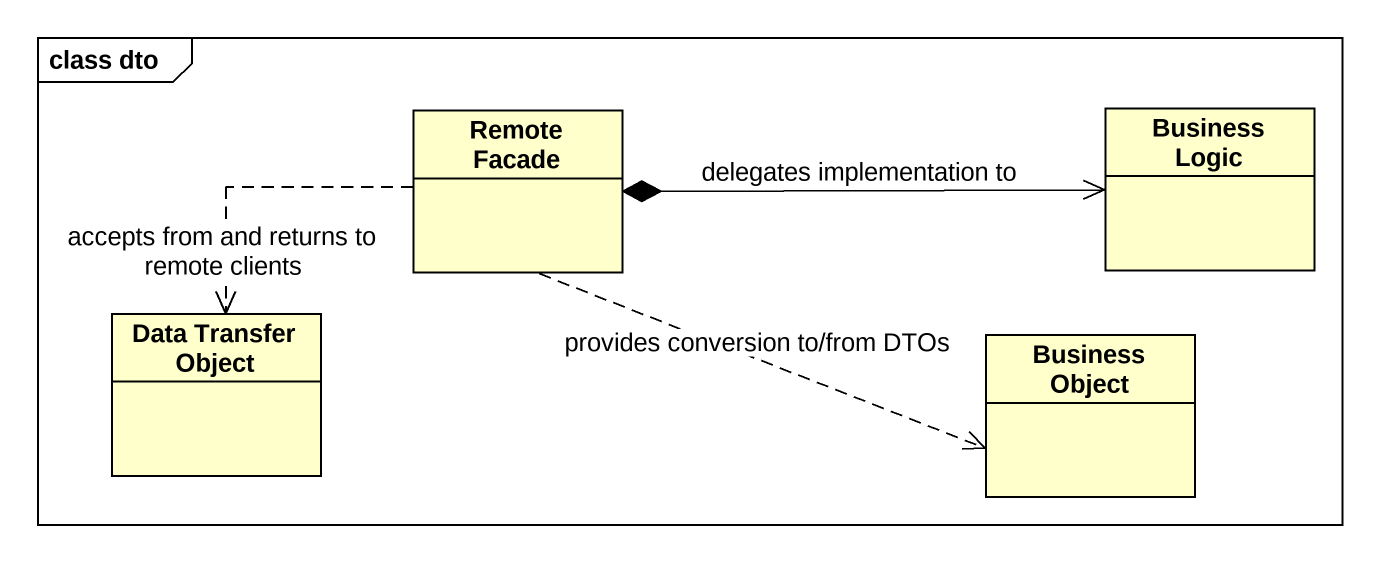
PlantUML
@startuml
mainframe class dto
hide circle
hide empty members
class "Remote Facade" as Remote_Facade
class "Business Logic" as Business_Logic
class "Data Transfer Object" as Data_Transfer_Object
class "Business Object" as Business_Object
Remote_Facade *-right-> Business_Logic : delegates implementation to
Remote_Facade ..> Data_Transfer_Object : accepts from and returns to remote clients
Remote_Facade .right.> Business_Object : provides conversion to/from DTOs
@enduml
